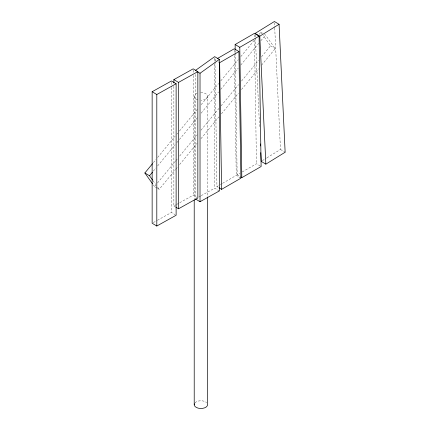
<?xml version="1.0" encoding="UTF-8"?>
<svg xmlns="http://www.w3.org/2000/svg" width="430" height="430" viewBox="0 0 430 430"><rect width="100%" height="100%" fill="white"/><g stroke="black" fill="none" stroke-linecap="round" stroke-linejoin="round"><path stroke-width="0.32" stroke-dasharray="2.15 1.61" d="M153.392 162.626L155.95 159.519M157.659 157.45L175.144 136.24M176.854 134.171L177.703 133.133M179.412 131.064L197.327 109.338M201.165 104.683L218.655 83.468M220.789 80.883L238.274 59.673M240.838 56.566L254.06 40.528M259.177 34.319L260.881 32.25L262.44 33.18M153.359 171.102L155.923 168.001M157.627 165.932L175.118 144.716M176.821 142.647L178.955 140.062M179.38 139.546L197.295 117.815M201.138 113.16L218.623 91.95M220.757 89.359L238.247 68.15M240.805 65.043L258.72 43.317M260.854 40.732L265.546 35.04L264.509 34.422M157.106 188.12L154.515 186.572L155.794 185.018M157.504 182.949L175.418 161.223M175.843 160.702L177.977 158.116M179.681 156.047L197.171 134.837M201.009 130.182L218.924 108.451M221.058 105.866L238.548 84.651M241.531 81.033L258.597 60.334M261.58 56.717L270.54 45.849L263.203 35.518M157.622 188.431L159.181 189.361L175.386 169.7M175.816 169.183L177.945 166.593M179.654 164.523L197.144 143.314M200.982 138.659L218.897 116.928M221.455 113.826L238.516 93.133M241.504 89.51L258.564 68.816M261.553 65.193L275.2 48.638L265.546 35.04M262.327 160.653L266.299 158.208M266.863 157.858L280.478 149.457L274.732 28.197M214.995 61.264L214.973 59.926L216.677 58.942M215.005 61.936L216.935 186.561L219.778 184.922M220.343 184.594L222.047 183.61M222.616 183.282L236.242 175.413L240.907 178.203M235.264 53.212L237.15 174.892L239.988 173.252M242.262 171.941L256.457 163.744L261.123 166.528M173.87 86.296L173.87 205.992L176.209 204.685M176.794 204.363L179.138 203.057M179.719 202.729L193.183 195.225L196.806 197.392M198.875 196.967L200.627 195.989M201.213 195.661L214.672 188.157L219.338 190.947M153.316 222.589L156.826 220.633M157.412 220.305L171.457 212.474L175.08 214.645M270.54 45.849L275.2 48.638M214.973 59.926L216.01 60.544M218.08 61.78L219.633 62.71M280.478 149.457L285.138 152.242M237.15 174.892L240.778 177.058M216.935 186.561L217.972 187.179M173.87 205.992L175.424 206.921M260.881 32.25L262.816 34.97M152.999 180.654L155.703 184.465M157.633 187.184L159.181 189.361M153.359 184.938L154.515 186.572M274.474 22.838L274.7 27.531M255.194 34.739L255.318 37.421M255.35 38.087L259.607 127.86M254.458 34.712L254.495 37.383M254.538 40.06L256.457 163.744M235.221 50.536L235.253 52.541M234.302 50.116L234.371 54.809M234.382 55.475L236.242 175.413M214.672 57.98L214.672 61.334M214.672 64.022L214.672 188.157M200.686 92.509A6.713 3.875 0 0 1 207.625 96.25L207.625 196.311M195.36 74.503L195.36 198.257M194.215 96.519L194.215 198.596M193.183 70.181L193.183 72.858M193.183 75.529L193.183 195.225M171.457 82.297L171.457 86.994M171.457 87.666L171.457 212.474M194.994 402.808A6.713 3.875 0 0 1 206.615 402.577M207.625 96.25A6.713 3.875 0 0 1 201.154 100.255M197.768 99.803A6.713 3.875 0 0 1 197.365 93.095"/><path stroke-width="0.64" d="M152.585 183.852L144.862 172.973L152.537 163.658M152.612 180.111L149.522 175.757L152.51 172.14M195.36 70.488L214.672 56.642L219.338 59.426L219.338 190.947L200.025 201.713L195.36 198.923M200.025 201.713L200.025 73.277L219.338 59.426M259.79 36.184L279.075 24.29L274.415 21.5L255.13 33.4L259.79 36.184L265.853 164.142L285.138 152.242L279.075 24.29M235.21 49.869L235.129 44.521L254.436 33.373L259.096 36.158L261.123 166.528L241.81 177.676L240.778 177.058M217.241 58.614L234.28 48.778L238.94 51.562L240.907 178.203L221.6 189.345L219.01 187.797M235.129 44.521L239.79 47.305L259.096 36.158M238.94 51.562L219.633 62.71L221.6 189.345M152.145 91.724L171.457 80.958L176.117 83.743L176.117 215.263L156.805 226.029L152.145 223.24L152.145 91.724L156.805 94.509L156.805 226.029M173.87 82.952L173.87 79.609L193.183 68.843L197.843 71.633L197.843 198.01L178.531 208.781L175.94 207.233M156.805 94.509L176.117 83.743M173.87 79.609L178.531 82.399L197.843 71.633M196.913 71.418L200.025 73.277M265.853 164.142L261.193 161.357L260.779 152.645M144.862 172.973L149.522 175.757M260.365 143.937L260.462 145.947M239.79 47.305L241.81 177.676M207.625 196.983L207.625 404.49A6.713 3.875 0 0 1 200.278 408.484A6.713 3.875 0 0 1 194.381 403.754M194.215 199.939L194.215 404.764M178.531 82.399L178.531 208.781"/></g></svg>
